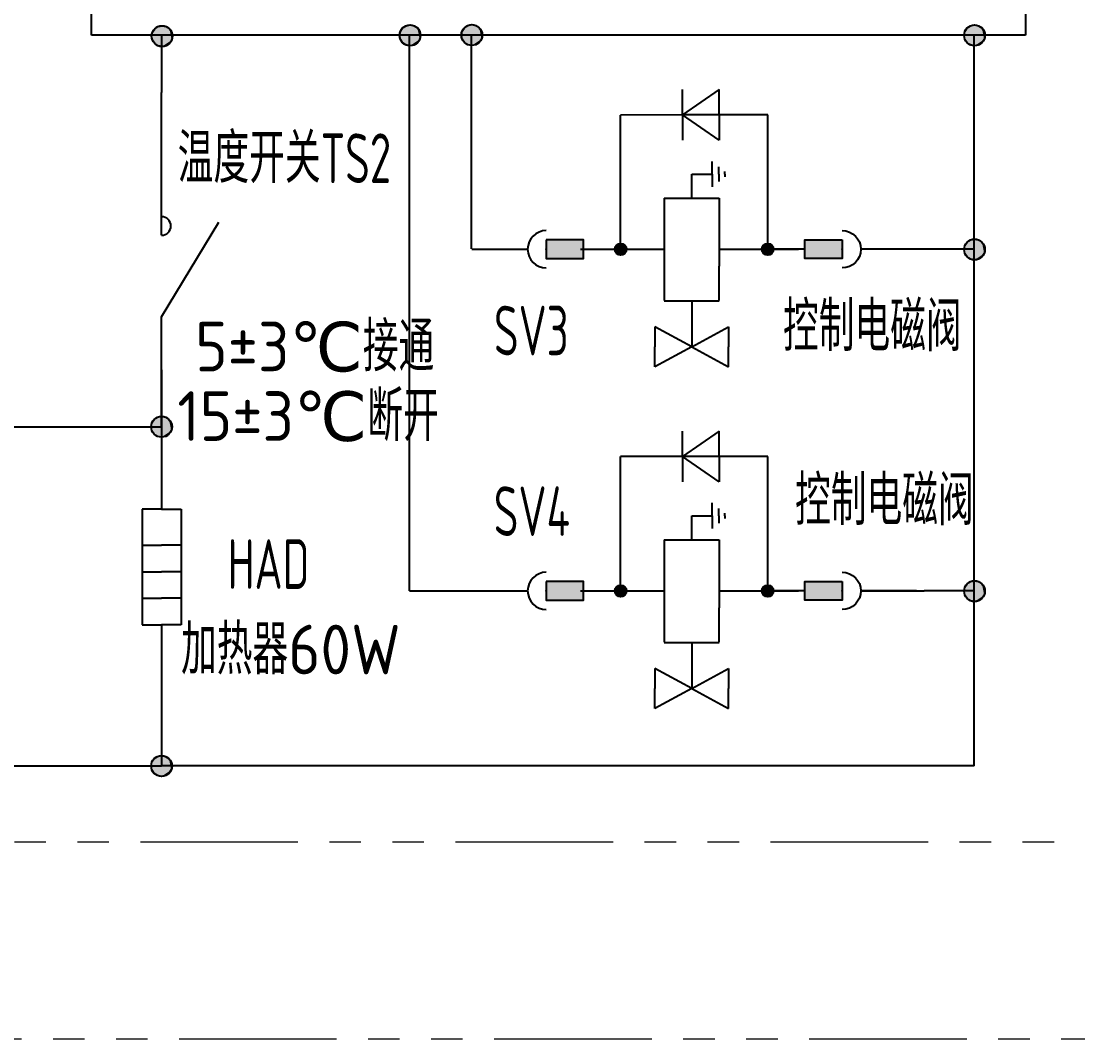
# Model space of a CAD drawing. Header units: millimetres. Extents: x 0 to 841, y 0 to 594.
# Drawn here: x 590.6 to 697.1, y 117.5 to 220 of the extents above; entities that cross this region are included whole.
import ezdxf

# ---------------------------------------------------------------- set-up
doc = ezdxf.new("R2010")
doc.units = ezdxf.units.MM
doc.linetypes.add('CENTER2', pattern=[12, 7, -1, 1, -1, 1, -1])
doc.linetypes.add('PHANTOM2', pattern=[31.75, 15.875, -3.175, 3.175, -3.175, 3.175, -3.175])
for name, color, linetype, lineweight in [('BLK_0.5mm^2', 7, 'Continuous', 18), ('双点划线', 6, 'CENTER2', 18), ('尺寸线层', 3, 'Continuous', 13)]:
    doc.layers.add(name, color=color, linetype=linetype, lineweight=lineweight)
doc.styles.add('工程字', font='gbenor.shx', dxfattribs={"bigfont": 'gbcbig.shx'})
doc.styles.add('标准', font='isoct2.shx')

# ---------------------------------------------------------------- blocks, each defined once
blk = doc.blocks.new('gwae')
blk.add_hatch(color=256).paths.add_polyline_path([(413.18, 275.01), (413.18, 278.76), (411.3, 278.76), (411.3, 275.01)], flags=0)
for p, q in [((412.24, 286.26), (412.24, 280.64)), ((412.24, 275.01), (412.24, 271.26))]:
    blk.add_line(p, q)
blk.add_lwpolyline([(413.18, 278.76), (411.3, 278.76), (411.3, 275.01), (413.18, 275.01)], close=True)
blk.add_arc((412.24, 278.76), 1.88, 0, 180)
blk.add_point((412.24, 278.76))
blk = doc.blocks.new('rq2e')
at = {"color": 7, "ltscale": 0.416487}
blk.add_line((1065.04, 260.3), (1065.04, 251.87), dxfattribs=at)
at = {"color": 7, "ltscale": 0.007597}
for p, q in [((1064.49, 256.48), (1064.62, 256.67)), ((1064.49, 256.48), (1064.62, 256.67)), ((1064.62, 256.67), (1064.81, 256.8)), ((1064.62, 256.67), (1064.81, 256.8)), ((1064.81, 256.8), (1065.04, 256.85)), ((1064.81, 256.8), (1065.04, 256.85)), ((1065.04, 256.85), (1065.27, 256.8)), ((1065.04, 256.85), (1065.27, 256.8)), ((1065.27, 256.8), (1065.46, 256.67)), ((1065.27, 256.8), (1065.46, 256.67)), ((1065.46, 256.67), (1065.59, 256.48)), ((1065.46, 256.67), (1065.59, 256.48)), ((1064.45, 256.26), (1064.49, 256.48)), ((1064.45, 256.26), (1064.49, 256.48)), ((1064.49, 256.03), (1064.45, 256.26)), ((1064.49, 256.03), (1064.45, 256.26)), ((1064.62, 255.84), (1064.49, 256.03)), ((1064.62, 255.84), (1064.49, 256.03)), ((1064.81, 255.71), (1064.62, 255.84)), ((1064.81, 255.71), (1064.62, 255.84)), ((1065.04, 255.66), (1064.81, 255.71)), ((1065.04, 255.66), (1064.81, 255.71)), ((1065.27, 255.71), (1065.04, 255.66)), ((1065.27, 255.71), (1065.04, 255.66)), ((1065.46, 255.84), (1065.27, 255.71)), ((1065.46, 255.84), (1065.27, 255.71)), ((1065.59, 256.03), (1065.46, 255.84)), ((1065.59, 256.03), (1065.46, 255.84)), ((1065.59, 256.48), (1065.63, 256.26)), ((1065.59, 256.48), (1065.63, 256.26)), ((1065.63, 256.26), (1065.59, 256.03)), ((1065.63, 256.26), (1065.59, 256.03)), ((1064.49, 241.66), (1064.62, 241.85)), ((1064.49, 241.66), (1064.62, 241.85)), ((1064.62, 241.85), (1064.81, 241.98)), ((1064.62, 241.85), (1064.81, 241.98)), ((1064.81, 241.98), (1065.04, 242.03)), ((1064.81, 241.98), (1065.04, 242.03)), ((1065.04, 242.03), (1065.27, 241.98)), ((1065.04, 242.03), (1065.27, 241.98)), ((1065.27, 241.98), (1065.46, 241.85)), ((1065.27, 241.98), (1065.46, 241.85)), ((1065.46, 241.85), (1065.59, 241.66)), ((1065.46, 241.85), (1065.59, 241.66)), ((1064.45, 241.44), (1064.49, 241.66)), ((1064.45, 241.44), (1064.49, 241.66)), ((1064.49, 241.21), (1064.45, 241.44)), ((1064.49, 241.21), (1064.45, 241.44)), ((1064.62, 241.02), (1064.49, 241.21)), ((1064.62, 241.02), (1064.49, 241.21)), ((1064.81, 240.89), (1064.62, 241.02)), ((1064.81, 240.89), (1064.62, 241.02)), ((1065.04, 240.85), (1064.81, 240.89)), ((1065.04, 240.85), (1064.81, 240.89)), ((1065.27, 240.89), (1065.04, 240.85)), ((1065.27, 240.89), (1065.04, 240.85)), ((1065.46, 241.02), (1065.27, 240.89)), ((1065.46, 241.02), (1065.27, 240.89)), ((1065.59, 241.21), (1065.46, 241.02)), ((1065.59, 241.21), (1065.46, 241.02)), ((1065.59, 241.66), (1065.63, 241.44)), ((1065.59, 241.66), (1065.63, 241.44)), ((1065.63, 241.44), (1065.59, 241.21)), ((1065.63, 241.44), (1065.59, 241.21))]:
    blk.add_line(p, q, dxfattribs=at)
at = {"color": 7, "ltscale": 0.445714}
for p, q in [((1065.03, 256.26), (1078.57, 256.26)), ((1065.03, 256.26), (1078.57, 256.26)), ((1065.04, 241.44), (1078.58, 241.44)), ((1065.04, 241.44), (1078.58, 241.44))]:
    blk.add_line(p, q, dxfattribs=at)
at = {"color": 7, "ltscale": 0.204694}
blk.add_line((1078.58, 250.04), (1078.57, 256.26), dxfattribs=at)
blk.add_line((1078.58, 250.04), (1078.57, 256.26), dxfattribs=at)
at = {"color": 7, "ltscale": 0.092843}
for q in [(1053.19, 252.81), (1053.19, 252.81), (1057.23, 252.81), (1057.23, 252.81), (1053.19, 245.38), (1053.19, 245.38), (1057.23, 245.38), (1057.23, 245.38)]:
    blk.add_line((1055.21, 249.09), q, dxfattribs=at)
at = {"color": 7, "ltscale": 0.044268}
for p, q in [((1053.19, 252.81), (1055.21, 252.81)), ((1053.19, 252.81), (1055.21, 252.81)), ((1053.19, 245.38), (1055.21, 245.38)), ((1053.19, 245.38), (1055.21, 245.38))]:
    blk.add_line(p, q, dxfattribs=at)
at = {"color": 7, "ltscale": 0.044269}
for p, q in [((1057.23, 252.81), (1055.21, 252.81)), ((1057.23, 252.81), (1055.21, 252.81)), ((1057.23, 245.38), (1055.21, 245.38)), ((1057.23, 245.38), (1055.21, 245.38))]:
    blk.add_line(p, q, dxfattribs=at)
at = {"color": 7, "ltscale": 0.18267}
for p, q in [((1059.83, 251.87), (1059.83, 246.32)), ((1070.2, 251.87), (1070.2, 246.32))]:
    blk.add_line(p, q, dxfattribs=at)
at = {"color": 7, "ltscale": 0.226511}
for p, q in [((1070.2, 251.87), (1059.88, 251.87)), ((1059.88, 246.32), (1063.32, 246.32)), ((1070.2, 246.32), (1063.32, 246.32)), ((1070.2, 246.32), (1063.32, 246.32))]:
    blk.add_line(p, q, dxfattribs=at)
at = {"color": 7, "ltscale": 0.148438}
for p in [(1076.03, 246.32), (1076.03, 246.32), (1081.13, 246.32), (1081.13, 246.32)]:
    blk.add_line(p, (1078.58, 250.04), dxfattribs=at)
at = {"color": 7, "ltscale": 0.083936}
for p, q in [((1078.58, 250.04), (1076.03, 250.04)), ((1078.58, 250.04), (1076.03, 250.04)), ((1078.58, 250.04), (1081.13, 250.04)), ((1078.58, 250.04), (1081.13, 250.04)), ((1078.58, 246.32), (1076.03, 246.32)), ((1078.58, 246.32), (1076.03, 246.32)), ((1078.58, 246.32), (1081.13, 246.32)), ((1078.58, 246.32), (1081.13, 246.32))]:
    blk.add_line(p, q, dxfattribs=at)
at = {"color": 7, "ltscale": 0.16075}
for q in [(1078.58, 250.04), (1078.58, 246.32)]:
    blk.add_line((1078.58, 241.44), q, dxfattribs=at)
at = {"color": 7, "ltscale": 0.121009}
blk.add_line((1059.83, 249.09), (1055.21, 249.09), dxfattribs=at)
at = {"color": 7, "ltscale": 0.067085}
blk.add_line((1070.2, 249.09), (1072.61, 249.09), dxfattribs=at)
at = {"color": 7, "ltscale": 0.04459}
blk.add_line((1072.61, 249.09), (1072.61, 247.05), dxfattribs=at)
at = {"color": 7, "ltscale": 0.321499}
blk.add_line((1065.04, 246.32), (1065.04, 238.35), dxfattribs=at)
at = {"color": 7, "ltscale": 0.028234}
blk.add_line((1072.61, 247.05), (1071.32, 247.05), dxfattribs=at)
at = {"color": 7, "ltscale": 0.016336}
for q in [(1071.86, 246.37), (1073.35, 246.37)]:
    blk.add_line((1072.61, 246.37), q, dxfattribs=at)
at = {"color": 7, "ltscale": 0.028235}
blk.add_line((1072.61, 247.05), (1073.9, 247.05), dxfattribs=at)
at = {"color": 7, "ltscale": 0.005879}
for q in [(1072.34, 245.77), (1072.88, 245.77)]:
    blk.add_line((1072.61, 245.77), q, dxfattribs=at)
at = {"color": 7}
for centre in [(1065.04, 256.26), (1065.04, 241.44)]:
    blk.add_circle(centre, 0.591, dxfattribs=at)
for points in [[(1065.59, 256.03), (1064.45, 256.26), (1064.62, 256.67), (1064.49, 256.48)], [(1065.59, 256.03), (1064.45, 256.26), (1064.62, 256.67), (1064.49, 256.48)], [(1065.59, 256.03), (1064.62, 256.67), (1065.04, 256.85), (1064.81, 256.8)], [(1065.59, 256.03), (1064.62, 256.67), (1065.04, 256.85), (1064.81, 256.8)], [(1065.59, 256.03), (1065.04, 256.85), (1065.46, 256.67), (1065.27, 256.8)], [(1065.59, 256.03), (1065.04, 256.85), (1065.46, 256.67), (1065.27, 256.8)], [(1065.59, 256.03), (1065.46, 256.67), (1065.63, 256.26), (1065.59, 256.48)], [(1065.59, 256.03), (1065.46, 256.67), (1065.63, 256.26), (1065.59, 256.48)], [(1065.59, 256.03), (1064.62, 255.84), (1064.45, 256.26), (1064.49, 256.03)], [(1065.59, 256.03), (1064.62, 255.84), (1064.45, 256.26), (1064.49, 256.03)], [(1065.59, 256.03), (1065.04, 255.66), (1064.62, 255.84), (1064.81, 255.71)], [(1065.59, 256.03), (1065.04, 255.66), (1064.62, 255.84), (1064.81, 255.71)], [(1065.59, 256.03), (1065.46, 255.84), (1065.04, 255.66), (1065.27, 255.71)], [(1065.59, 256.03), (1065.46, 255.84), (1065.04, 255.66), (1065.27, 255.71)], [(1065.59, 241.21), (1064.45, 241.44), (1064.62, 241.85), (1064.49, 241.66)], [(1065.59, 241.21), (1064.45, 241.44), (1064.62, 241.85), (1064.49, 241.66)], [(1065.59, 241.21), (1064.62, 241.85), (1065.04, 242.03), (1064.81, 241.98)], [(1065.59, 241.21), (1064.62, 241.85), (1065.04, 242.03), (1064.81, 241.98)], [(1065.59, 241.21), (1065.04, 242.03), (1065.46, 241.85), (1065.27, 241.98)], [(1065.59, 241.21), (1065.04, 242.03), (1065.46, 241.85), (1065.27, 241.98)], [(1065.59, 241.21), (1065.46, 241.85), (1065.63, 241.44), (1065.59, 241.66)], [(1065.59, 241.21), (1065.46, 241.85), (1065.63, 241.44), (1065.59, 241.66)], [(1065.59, 241.21), (1064.62, 241.02), (1064.45, 241.44), (1064.49, 241.21)], [(1065.59, 241.21), (1064.62, 241.02), (1064.45, 241.44), (1064.49, 241.21)], [(1065.59, 241.21), (1065.04, 240.85), (1064.62, 241.02), (1064.81, 240.89)], [(1065.59, 241.21), (1065.04, 240.85), (1064.62, 241.02), (1064.81, 240.89)], [(1065.59, 241.21), (1065.46, 241.02), (1065.04, 240.85), (1065.27, 240.89)], [(1065.59, 241.21), (1065.46, 241.02), (1065.04, 240.85), (1065.27, 240.89)]]:
    blk.add_solid(points, dxfattribs=at)
blk = doc.blocks.new('tgsef')
blk.add_line((948.94, -409.05), (948.94, -394.67))
at = {"color": 7, "ltscale": 0.287133}
blk.add_line((948.94, -417.26), (954.7, -407.73), dxfattribs=at)
at = {"color": 7}
blk.add_line((948.94, -428.35), (948.94, -417.26), dxfattribs=at)
blk.add_arc((948.94, -408.11), 0.938, 270, 90)

msp = doc.modelspace()

# ---------------------------------------------------------------- linework, layer by layer
for p, q in [((597.66934, 218.63395), (597.66934, 234.93378)), ((691.78355, 234.93378), (691.78355, 218.63395)), ((691.78355, 218.63395), (597.66934, 218.63395)), ((604.73943, 218.63395), (604.73943, 212.83512)), ((629.73024, 197.05035), (629.73024, 218.55701)), ((635.96067, 197.07846), (635.96067, 218.58512)), ((686.62013, 144.96361), (686.62013, 218.63395)), ((686.62013, 197.05035), (680.82408, 197.05035)), ((604.73943, 184.87688), (604.73943, 170.84674)), ((563.31251, 179.155), (604.73943, 179.155)), ((629.73024, 162.61319), (636.00498, 162.61319)), ((675.19908, 162.61319), (681.5955, 162.61319)), ((686.62013, 162.61319), (681.5955, 162.61319)), ((604.73943, 159.20231), (604.73943, 144.96361)), ((550.10525, 144.96361), (604.73943, 144.96361)), ((686.62013, 144.96361), (604.73943, 144.96361))]:
    msp.add_line(p, q)
at = {"color": 7, "ltscale": 0.007597}
for p, q in [((604.0403, 219.27233), (604.38138, 219.50024)), ((604.0403, 219.27233), (604.38138, 219.50024)), ((604.38138, 219.50024), (604.78373, 219.58027)), ((604.38138, 219.50024), (604.78373, 219.58027)), ((604.78373, 219.58027), (605.18608, 219.50024)), ((604.78373, 219.58027), (605.18608, 219.50024)), ((605.18608, 219.50024), (605.52716, 219.27233)), ((605.18608, 219.50024), (605.52716, 219.27233)), ((629.03112, 219.34927), (629.3722, 219.57718)), ((629.03112, 219.34927), (629.3722, 219.57718)), ((629.3722, 219.57718), (629.77455, 219.65721)), ((629.3722, 219.57718), (629.77455, 219.65721)), ((629.77455, 219.65721), (630.17689, 219.57718)), ((629.77455, 219.65721), (630.17689, 219.57718)), ((630.17689, 219.57718), (630.51798, 219.34927)), ((630.17689, 219.57718), (630.51798, 219.34927)), ((635.03364, 219.0363), (635.26155, 219.37738)), ((635.03364, 219.0363), (635.26155, 219.37738)), ((635.26155, 219.37738), (635.60263, 219.60529)), ((635.26155, 219.37738), (635.60263, 219.60529)), ((635.60263, 219.60529), (636.00498, 219.68532)), ((635.60263, 219.60529), (636.00498, 219.68532)), ((636.00498, 219.68532), (636.40732, 219.60529)), ((636.00498, 219.68532), (636.40732, 219.60529)), ((636.40732, 219.60529), (636.74841, 219.37738)), ((636.40732, 219.60529), (636.74841, 219.37738)), ((636.74841, 219.37738), (636.97632, 219.0363)), ((636.74841, 219.37738), (636.97632, 219.0363)), ((685.921, 219.34927), (686.26208, 219.57718)), ((685.921, 219.34927), (686.26208, 219.57718)), ((686.26208, 219.57718), (686.66443, 219.65721)), ((686.26208, 219.57718), (686.66443, 219.65721)), ((686.66443, 219.65721), (687.06678, 219.57718)), ((686.66443, 219.65721), (687.06678, 219.57718)), ((687.06678, 219.57718), (687.40786, 219.34927)), ((687.06678, 219.57718), (687.40786, 219.34927)), ((603.73234, 218.5289), (603.81239, 218.93124)), ((603.73234, 218.5289), (603.81239, 218.93124)), ((603.81239, 218.12655), (603.73234, 218.5289)), ((603.81239, 218.12655), (603.73234, 218.5289)), ((603.81239, 218.93124), (604.0403, 219.27233)), ((603.81239, 218.93124), (604.0403, 219.27233)), ((605.52716, 219.27233), (605.75507, 218.93124)), ((605.52716, 219.27233), (605.75507, 218.93124)), ((605.75507, 218.93124), (605.83512, 218.5289)), ((605.75507, 218.93124), (605.83512, 218.5289)), ((605.83512, 218.5289), (605.75507, 218.12655)), ((605.83512, 218.5289), (605.75507, 218.12655)), ((628.72315, 218.60584), (628.8032, 219.00818)), ((628.72315, 218.60584), (628.8032, 219.00818)), ((628.8032, 218.20349), (628.72315, 218.60584)), ((628.8032, 218.20349), (628.72315, 218.60584)), ((628.8032, 219.00818), (629.03112, 219.34927)), ((628.8032, 219.00818), (629.03112, 219.34927)), ((630.51798, 219.34927), (630.74589, 219.00818)), ((630.51798, 219.34927), (630.74589, 219.00818)), ((630.74589, 219.00818), (630.82594, 218.60584)), ((630.74589, 219.00818), (630.82594, 218.60584)), ((630.82594, 218.60584), (630.74589, 218.20349)), ((630.82594, 218.60584), (630.74589, 218.20349)), ((634.95359, 218.63395), (635.03364, 219.0363)), ((634.95359, 218.63395), (635.03364, 219.0363)), ((635.03364, 218.2316), (634.95359, 218.63395)), ((635.03364, 218.2316), (634.95359, 218.63395)), ((636.97632, 219.0363), (637.05637, 218.63395)), ((636.97632, 219.0363), (637.05637, 218.63395)), ((637.05637, 218.63395), (636.97632, 218.2316)), ((637.05637, 218.63395), (636.97632, 218.2316)), ((685.61304, 218.60584), (685.69309, 219.00818)), ((685.61304, 218.60584), (685.69309, 219.00818)), ((685.69309, 218.20349), (685.61304, 218.60584)), ((685.69309, 218.20349), (685.61304, 218.60584)), ((685.69309, 219.00818), (685.921, 219.34927)), ((685.69309, 219.00818), (685.921, 219.34927)), ((687.40786, 219.34927), (687.63577, 219.00818)), ((687.40786, 219.34927), (687.63577, 219.00818)), ((687.63577, 219.00818), (687.71582, 218.60584)), ((687.63577, 219.00818), (687.71582, 218.60584)), ((687.71582, 218.60584), (687.63577, 218.20349)), ((687.71582, 218.60584), (687.63577, 218.20349)), ((604.0403, 217.78546), (603.81239, 218.12655)), ((604.0403, 217.78546), (603.81239, 218.12655)), ((604.38138, 217.55755), (604.0403, 217.78546)), ((604.38138, 217.55755), (604.0403, 217.78546)), ((604.78373, 217.47752), (604.38138, 217.55755)), ((604.78373, 217.47752), (604.38138, 217.55755)), ((605.18608, 217.55755), (604.78373, 217.47752)), ((605.18608, 217.55755), (604.78373, 217.47752)), ((605.52716, 217.78546), (605.18608, 217.55755)), ((605.52716, 217.78546), (605.18608, 217.55755)), ((605.75507, 218.12655), (605.52716, 217.78546)), ((605.75507, 218.12655), (605.52716, 217.78546)), ((629.03112, 217.8624), (628.8032, 218.20349)), ((629.03112, 217.8624), (628.8032, 218.20349)), ((629.3722, 217.6345), (629.03112, 217.8624)), ((629.3722, 217.6345), (629.03112, 217.8624)), ((629.77455, 217.55446), (629.3722, 217.6345)), ((629.77455, 217.55446), (629.3722, 217.6345)), ((630.17689, 217.6345), (629.77455, 217.55446)), ((630.17689, 217.6345), (629.77455, 217.55446)), ((630.51798, 217.8624), (630.17689, 217.6345)), ((630.51798, 217.8624), (630.17689, 217.6345)), ((630.74589, 218.20349), (630.51798, 217.8624)), ((630.74589, 218.20349), (630.51798, 217.8624)), ((635.26155, 217.89051), (635.03364, 218.2316)), ((635.26155, 217.89051), (635.03364, 218.2316)), ((635.60263, 217.66261), (635.26155, 217.89051)), ((635.60263, 217.66261), (635.26155, 217.89051)), ((636.00498, 217.58257), (635.60263, 217.66261)), ((636.00498, 217.58257), (635.60263, 217.66261)), ((636.40732, 217.66261), (636.00498, 217.58257)), ((636.40732, 217.66261), (636.00498, 217.58257)), ((636.74841, 217.89051), (636.40732, 217.66261)), ((636.74841, 217.89051), (636.40732, 217.66261)), ((636.97632, 218.2316), (636.74841, 217.89051)), ((636.97632, 218.2316), (636.74841, 217.89051)), ((685.921, 217.8624), (685.69309, 218.20349)), ((685.921, 217.8624), (685.69309, 218.20349)), ((686.26208, 217.6345), (685.921, 217.8624)), ((686.26208, 217.6345), (685.921, 217.8624)), ((686.66443, 217.55446), (686.26208, 217.6345)), ((686.66443, 217.55446), (686.26208, 217.6345)), ((687.06678, 217.6345), (686.66443, 217.55446)), ((687.06678, 217.6345), (686.66443, 217.55446)), ((687.40786, 217.8624), (687.06678, 217.6345)), ((687.40786, 217.8624), (687.06678, 217.6345)), ((687.63577, 218.20349), (687.40786, 217.8624)), ((687.63577, 218.20349), (687.40786, 217.8624)), ((685.61304, 197.02224), (685.69309, 197.42458)), ((685.61304, 197.02224), (685.69309, 197.42458)), ((685.69309, 196.61989), (685.61304, 197.02224)), ((685.69309, 196.61989), (685.61304, 197.02224)), ((685.69309, 197.42458), (685.921, 197.76567)), ((685.69309, 197.42458), (685.921, 197.76567)), ((685.921, 197.76567), (686.26208, 197.99358)), ((685.921, 197.76567), (686.26208, 197.99358)), ((686.26208, 197.99358), (686.66443, 198.07361)), ((686.26208, 197.99358), (686.66443, 198.07361)), ((686.66443, 198.07361), (687.06678, 197.99358)), ((686.66443, 198.07361), (687.06678, 197.99358)), ((687.06678, 197.99358), (687.40786, 197.76567)), ((687.06678, 197.99358), (687.40786, 197.76567)), ((687.40786, 197.76567), (687.63577, 197.42458)), ((687.40786, 197.76567), (687.63577, 197.42458)), ((687.63577, 197.42458), (687.71582, 197.02224)), ((687.63577, 197.42458), (687.71582, 197.02224)), ((687.71582, 197.02224), (687.63577, 196.61989)), ((687.71582, 197.02224), (687.63577, 196.61989)), ((685.921, 196.2788), (685.69309, 196.61989)), ((685.921, 196.2788), (685.69309, 196.61989)), ((686.26208, 196.0509), (685.921, 196.2788)), ((686.26208, 196.0509), (685.921, 196.2788)), ((686.66443, 195.97086), (686.26208, 196.0509)), ((686.66443, 195.97086), (686.26208, 196.0509)), ((687.06678, 196.0509), (686.66443, 195.97086)), ((687.06678, 196.0509), (686.66443, 195.97086)), ((687.40786, 196.2788), (687.06678, 196.0509)), ((687.40786, 196.2788), (687.06678, 196.0509)), ((687.63577, 196.61989), (687.40786, 196.2788)), ((687.63577, 196.61989), (687.40786, 196.2788)), ((603.99599, 179.89843), (604.33708, 180.12634)), ((603.99599, 179.89843), (604.33708, 180.12634)), ((604.33708, 180.12634), (604.73943, 180.20637)), ((604.33708, 180.12634), (604.73943, 180.20637)), ((604.73943, 180.20637), (605.14177, 180.12634)), ((604.73943, 180.20637), (605.14177, 180.12634)), ((605.14177, 180.12634), (605.48286, 179.89843)), ((605.14177, 180.12634), (605.48286, 179.89843)), ((603.68803, 179.155), (603.76808, 179.55734)), ((603.68803, 179.155), (603.76808, 179.55734)), ((603.76808, 178.75265), (603.68803, 179.155)), ((603.76808, 178.75265), (603.68803, 179.155)), ((603.76808, 179.55734), (603.99599, 179.89843)), ((603.76808, 179.55734), (603.99599, 179.89843)), ((605.48286, 179.89843), (605.71077, 179.55734)), ((605.48286, 179.89843), (605.71077, 179.55734)), ((605.71077, 179.55734), (605.79082, 179.155)), ((605.71077, 179.55734), (605.79082, 179.155)), ((605.79082, 179.155), (605.71077, 178.75265)), ((605.79082, 179.155), (605.71077, 178.75265)), ((603.99599, 178.41155), (603.76808, 178.75265)), ((603.99599, 178.41155), (603.76808, 178.75265)), ((604.33708, 178.18365), (603.99599, 178.41155)), ((604.33708, 178.18365), (603.99599, 178.41155)), ((604.73943, 178.10361), (604.33708, 178.18365)), ((604.73943, 178.10361), (604.33708, 178.18365)), ((605.14177, 178.18365), (604.73943, 178.10361)), ((605.14177, 178.18365), (604.73943, 178.10361)), ((605.48286, 178.41155), (605.14177, 178.18365)), ((605.48286, 178.41155), (605.14177, 178.18365)), ((605.71077, 178.75265), (605.48286, 178.41155)), ((605.71077, 178.75265), (605.48286, 178.41155)), ((685.61304, 162.58508), (685.69309, 162.98742)), ((685.61304, 162.58508), (685.69309, 162.98742)), ((685.69309, 162.98742), (685.921, 163.32851)), ((685.69309, 162.98742), (685.921, 163.32851)), ((685.921, 163.32851), (686.26208, 163.55642)), ((685.921, 163.32851), (686.26208, 163.55642)), ((686.26208, 163.55642), (686.66443, 163.63645)), ((686.26208, 163.55642), (686.66443, 163.63645)), ((686.66443, 163.63645), (687.06678, 163.55642)), ((686.66443, 163.63645), (687.06678, 163.55642)), ((687.06678, 163.55642), (687.40786, 163.32851)), ((687.06678, 163.55642), (687.40786, 163.32851)), ((687.40786, 163.32851), (687.63577, 162.98742)), ((687.40786, 163.32851), (687.63577, 162.98742)), ((687.63577, 162.98742), (687.71582, 162.58508)), ((687.63577, 162.98742), (687.71582, 162.58508)), ((685.69309, 162.18273), (685.61304, 162.58508)), ((685.69309, 162.18273), (685.61304, 162.58508)), ((685.921, 161.84164), (685.69309, 162.18273)), ((685.921, 161.84164), (685.69309, 162.18273)), ((687.63577, 162.18273), (687.40786, 161.84164)), ((687.63577, 162.18273), (687.40786, 161.84164)), ((687.71582, 162.58508), (687.63577, 162.18273)), ((687.71582, 162.58508), (687.63577, 162.18273)), ((686.26208, 161.61374), (685.921, 161.84164)), ((686.26208, 161.61374), (685.921, 161.84164)), ((686.66443, 161.5337), (686.26208, 161.61374)), ((686.66443, 161.5337), (686.26208, 161.61374)), ((687.06678, 161.61374), (686.66443, 161.5337)), ((687.06678, 161.61374), (686.66443, 161.5337)), ((687.40786, 161.84164), (687.06678, 161.61374)), ((687.40786, 161.84164), (687.06678, 161.61374)), ((603.99599, 145.70704), (604.33708, 145.93495)), ((603.99599, 145.70704), (604.33708, 145.93495)), ((604.33708, 145.93495), (604.73943, 146.01498)), ((604.33708, 145.93495), (604.73943, 146.01498)), ((604.73943, 146.01498), (605.14177, 145.93495)), ((604.73943, 146.01498), (605.14177, 145.93495)), ((605.14177, 145.93495), (605.48286, 145.70704)), ((605.14177, 145.93495), (605.48286, 145.70704)), ((603.68803, 144.96361), (603.76808, 145.36595)), ((603.68803, 144.96361), (603.76808, 145.36595)), ((603.76808, 144.56126), (603.68803, 144.96361)), ((603.76808, 144.56126), (603.68803, 144.96361)), ((603.76808, 145.36595), (603.99599, 145.70704)), ((603.76808, 145.36595), (603.99599, 145.70704)), ((605.48286, 145.70704), (605.71077, 145.36595)), ((605.48286, 145.70704), (605.71077, 145.36595)), ((605.71077, 145.36595), (605.79082, 144.96361)), ((605.71077, 145.36595), (605.79082, 144.96361)), ((605.79082, 144.96361), (605.71077, 144.56126)), ((605.79082, 144.96361), (605.71077, 144.56126)), ((603.99599, 144.22016), (603.76808, 144.56126)), ((603.99599, 144.22016), (603.76808, 144.56126)), ((604.33708, 143.99226), (603.99599, 144.22016)), ((604.33708, 143.99226), (603.99599, 144.22016)), ((604.73943, 143.91222), (604.33708, 143.99226)), ((604.73943, 143.91222), (604.33708, 143.99226)), ((605.14177, 143.99226), (604.73943, 143.91222)), ((605.14177, 143.99226), (604.73943, 143.91222)), ((605.48286, 144.22016), (605.14177, 143.99226)), ((605.48286, 144.22016), (605.14177, 143.99226)), ((605.71077, 144.56126), (605.48286, 144.22016)), ((605.71077, 144.56126), (605.48286, 144.22016))]:
    msp.add_line(p, q, dxfattribs=at)
at = {"color": 7}
msp.add_line((629.73024, 162.61319), (629.73024, 197.05035), dxfattribs=at)
at = {"color": 7, "ltscale": 0.036266}
for p, q in [((604.73943, 170.84674), (602.78108, 170.84674)), ((604.73943, 170.84674), (606.69777, 170.84674)), ((602.78108, 167.21454), (604.73943, 167.21454)), ((606.69777, 167.21454), (604.73943, 167.21454)), ((602.78108, 164.54379), (604.73943, 164.54379)), ((606.69777, 164.54379), (604.73943, 164.54379)), ((602.78108, 161.87305), (604.73943, 161.87305)), ((606.69777, 161.87305), (604.73943, 161.87305)), ((602.78108, 159.20231), (604.73943, 159.20231)), ((606.69777, 159.20231), (604.73943, 159.20231))]:
    msp.add_line(p, q, dxfattribs=at)
at = {"color": 7, "ltscale": 0.215638}
for p, q in [((602.78108, 170.84674), (602.78108, 159.20231)), ((606.69777, 170.84674), (606.69777, 159.20231))]:
    msp.add_line(p, q, dxfattribs=at)
at = {"color": 7}
for centre in [(604.78373, 218.5289), (629.77455, 218.60584), (636.00498, 218.63395), (686.66443, 218.60584), (686.66443, 197.02224), (604.73943, 179.155), (686.66443, 162.58508), (604.73943, 144.96361)]:
    msp.add_circle(centre, 1.05137, dxfattribs=at)
for points in [[(605.75507, 218.12655), (604.0403, 219.27233), (604.78373, 219.58027), (604.38138, 219.50024)], [(605.75507, 218.12655), (604.0403, 219.27233), (604.78373, 219.58027), (604.38138, 219.50024)], [(605.75507, 218.12655), (604.78373, 219.58027), (605.52716, 219.27233), (605.18608, 219.50024)], [(605.75507, 218.12655), (604.78373, 219.58027), (605.52716, 219.27233), (605.18608, 219.50024)], [(630.74589, 218.20349), (629.03112, 219.34927), (629.77455, 219.65721), (629.3722, 219.57718)], [(630.74589, 218.20349), (629.03112, 219.34927), (629.77455, 219.65721), (629.3722, 219.57718)], [(630.74589, 218.20349), (629.77455, 219.65721), (630.51798, 219.34927), (630.17689, 219.57718)], [(630.74589, 218.20349), (629.77455, 219.65721), (630.51798, 219.34927), (630.17689, 219.57718)], [(636.97632, 218.2316), (634.95359, 218.63395), (635.26155, 219.37738), (635.03364, 219.0363)], [(636.97632, 218.2316), (634.95359, 218.63395), (635.26155, 219.37738), (635.03364, 219.0363)], [(636.97632, 218.2316), (635.26155, 219.37738), (636.00498, 219.68532), (635.60263, 219.60529)], [(636.97632, 218.2316), (635.26155, 219.37738), (636.00498, 219.68532), (635.60263, 219.60529)], [(636.97632, 218.2316), (636.00498, 219.68532), (636.74841, 219.37738), (636.40732, 219.60529)], [(636.97632, 218.2316), (636.00498, 219.68532), (636.74841, 219.37738), (636.40732, 219.60529)], [(636.97632, 218.2316), (636.74841, 219.37738), (637.05637, 218.63395), (636.97632, 219.0363)], [(636.97632, 218.2316), (636.74841, 219.37738), (637.05637, 218.63395), (636.97632, 219.0363)], [(687.63577, 218.20349), (685.921, 219.34927), (686.66443, 219.65721), (686.26208, 219.57718)], [(687.63577, 218.20349), (685.921, 219.34927), (686.66443, 219.65721), (686.26208, 219.57718)], [(687.63577, 218.20349), (686.66443, 219.65721), (687.40786, 219.34927), (687.06678, 219.57718)], [(687.63577, 218.20349), (686.66443, 219.65721), (687.40786, 219.34927), (687.06678, 219.57718)], [(605.75507, 218.12655), (603.73234, 218.5289), (604.0403, 219.27233), (603.81239, 218.93124)], [(605.75507, 218.12655), (603.73234, 218.5289), (604.0403, 219.27233), (603.81239, 218.93124)], [(605.75507, 218.12655), (604.0403, 217.78546), (603.73234, 218.5289), (603.81239, 218.12655)], [(605.75507, 218.12655), (604.0403, 217.78546), (603.73234, 218.5289), (603.81239, 218.12655)], [(605.75507, 218.12655), (605.52716, 219.27233), (605.83512, 218.5289), (605.75507, 218.93124)], [(605.75507, 218.12655), (605.52716, 219.27233), (605.83512, 218.5289), (605.75507, 218.93124)], [(630.74589, 218.20349), (628.72315, 218.60584), (629.03112, 219.34927), (628.8032, 219.00818)], [(630.74589, 218.20349), (628.72315, 218.60584), (629.03112, 219.34927), (628.8032, 219.00818)], [(630.74589, 218.20349), (629.03112, 217.8624), (628.72315, 218.60584), (628.8032, 218.20349)], [(630.74589, 218.20349), (629.03112, 217.8624), (628.72315, 218.60584), (628.8032, 218.20349)], [(630.74589, 218.20349), (630.51798, 219.34927), (630.82594, 218.60584), (630.74589, 219.00818)], [(630.74589, 218.20349), (630.51798, 219.34927), (630.82594, 218.60584), (630.74589, 219.00818)], [(636.97632, 218.2316), (635.26155, 217.89051), (634.95359, 218.63395), (635.03364, 218.2316)], [(636.97632, 218.2316), (635.26155, 217.89051), (634.95359, 218.63395), (635.03364, 218.2316)], [(687.63577, 218.20349), (685.61304, 218.60584), (685.921, 219.34927), (685.69309, 219.00818)], [(687.63577, 218.20349), (685.61304, 218.60584), (685.921, 219.34927), (685.69309, 219.00818)], [(687.63577, 218.20349), (685.921, 217.8624), (685.61304, 218.60584), (685.69309, 218.20349)], [(687.63577, 218.20349), (685.921, 217.8624), (685.61304, 218.60584), (685.69309, 218.20349)], [(687.63577, 218.20349), (687.40786, 219.34927), (687.71582, 218.60584), (687.63577, 219.00818)], [(687.63577, 218.20349), (687.40786, 219.34927), (687.71582, 218.60584), (687.63577, 219.00818)], [(605.75507, 218.12655), (604.78373, 217.47752), (604.0403, 217.78546), (604.38138, 217.55755)], [(605.75507, 218.12655), (604.78373, 217.47752), (604.0403, 217.78546), (604.38138, 217.55755)], [(605.75507, 218.12655), (605.52716, 217.78546), (604.78373, 217.47752), (605.18608, 217.55755)], [(605.75507, 218.12655), (605.52716, 217.78546), (604.78373, 217.47752), (605.18608, 217.55755)], [(630.74589, 218.20349), (629.77455, 217.55446), (629.03112, 217.8624), (629.3722, 217.6345)], [(630.74589, 218.20349), (629.77455, 217.55446), (629.03112, 217.8624), (629.3722, 217.6345)], [(630.74589, 218.20349), (630.51798, 217.8624), (629.77455, 217.55446), (630.17689, 217.6345)], [(630.74589, 218.20349), (630.51798, 217.8624), (629.77455, 217.55446), (630.17689, 217.6345)], [(636.97632, 218.2316), (636.00498, 217.58257), (635.26155, 217.89051), (635.60263, 217.66261)], [(636.97632, 218.2316), (636.00498, 217.58257), (635.26155, 217.89051), (635.60263, 217.66261)], [(636.97632, 218.2316), (636.74841, 217.89051), (636.00498, 217.58257), (636.40732, 217.66261)], [(636.97632, 218.2316), (636.74841, 217.89051), (636.00498, 217.58257), (636.40732, 217.66261)], [(687.63577, 218.20349), (686.66443, 217.55446), (685.921, 217.8624), (686.26208, 217.6345)], [(687.63577, 218.20349), (686.66443, 217.55446), (685.921, 217.8624), (686.26208, 217.6345)], [(687.63577, 218.20349), (687.40786, 217.8624), (686.66443, 217.55446), (687.06678, 217.6345)], [(687.63577, 218.20349), (687.40786, 217.8624), (686.66443, 217.55446), (687.06678, 217.6345)], [(687.63577, 196.61989), (685.61304, 197.02224), (685.921, 197.76567), (685.69309, 197.42458)], [(687.63577, 196.61989), (685.61304, 197.02224), (685.921, 197.76567), (685.69309, 197.42458)], [(687.63577, 196.61989), (685.921, 196.2788), (685.61304, 197.02224), (685.69309, 196.61989)], [(687.63577, 196.61989), (685.921, 196.2788), (685.61304, 197.02224), (685.69309, 196.61989)], [(687.63577, 196.61989), (685.921, 197.76567), (686.66443, 198.07361), (686.26208, 197.99358)], [(687.63577, 196.61989), (685.921, 197.76567), (686.66443, 198.07361), (686.26208, 197.99358)], [(687.63577, 196.61989), (686.66443, 198.07361), (687.40786, 197.76567), (687.06678, 197.99358)], [(687.63577, 196.61989), (686.66443, 198.07361), (687.40786, 197.76567), (687.06678, 197.99358)], [(687.63577, 196.61989), (687.40786, 197.76567), (687.71582, 197.02224), (687.63577, 197.42458)], [(687.63577, 196.61989), (687.40786, 197.76567), (687.71582, 197.02224), (687.63577, 197.42458)], [(687.63577, 196.61989), (686.66443, 195.97086), (685.921, 196.2788), (686.26208, 196.0509)], [(687.63577, 196.61989), (686.66443, 195.97086), (685.921, 196.2788), (686.26208, 196.0509)], [(687.63577, 196.61989), (687.40786, 196.2788), (686.66443, 195.97086), (687.06678, 196.0509)], [(687.63577, 196.61989), (687.40786, 196.2788), (686.66443, 195.97086), (687.06678, 196.0509)], [(605.71077, 178.75265), (603.99599, 179.89843), (604.73943, 180.20637), (604.33708, 180.12634)], [(605.71077, 178.75265), (603.99599, 179.89843), (604.73943, 180.20637), (604.33708, 180.12634)], [(605.71077, 178.75265), (604.73943, 180.20637), (605.48286, 179.89843), (605.14177, 180.12634)], [(605.71077, 178.75265), (604.73943, 180.20637), (605.48286, 179.89843), (605.14177, 180.12634)], [(605.71077, 178.75265), (603.68803, 179.155), (603.99599, 179.89843), (603.76808, 179.55734)], [(605.71077, 178.75265), (603.68803, 179.155), (603.99599, 179.89843), (603.76808, 179.55734)], [(605.71077, 178.75265), (603.99599, 178.41155), (603.68803, 179.155), (603.76808, 178.75265)], [(605.71077, 178.75265), (603.99599, 178.41155), (603.68803, 179.155), (603.76808, 178.75265)], [(605.71077, 178.75265), (605.48286, 179.89843), (605.79082, 179.155), (605.71077, 179.55734)], [(605.71077, 178.75265), (605.48286, 179.89843), (605.79082, 179.155), (605.71077, 179.55734)], [(605.71077, 178.75265), (604.73943, 178.10361), (603.99599, 178.41155), (604.33708, 178.18365)], [(605.71077, 178.75265), (604.73943, 178.10361), (603.99599, 178.41155), (604.33708, 178.18365)], [(605.71077, 178.75265), (605.48286, 178.41155), (604.73943, 178.10361), (605.14177, 178.18365)], [(605.71077, 178.75265), (605.48286, 178.41155), (604.73943, 178.10361), (605.14177, 178.18365)], [(687.63577, 162.18273), (685.61304, 162.58508), (685.921, 163.32851), (685.69309, 162.98742)], [(687.63577, 162.18273), (685.61304, 162.58508), (685.921, 163.32851), (685.69309, 162.98742)], [(687.63577, 162.18273), (685.921, 163.32851), (686.66443, 163.63645), (686.26208, 163.55642)], [(687.63577, 162.18273), (685.921, 163.32851), (686.66443, 163.63645), (686.26208, 163.55642)], [(687.63577, 162.18273), (686.66443, 163.63645), (687.40786, 163.32851), (687.06678, 163.55642)], [(687.63577, 162.18273), (686.66443, 163.63645), (687.40786, 163.32851), (687.06678, 163.55642)], [(687.63577, 162.18273), (687.40786, 163.32851), (687.71582, 162.58508), (687.63577, 162.98742)], [(687.63577, 162.18273), (687.40786, 163.32851), (687.71582, 162.58508), (687.63577, 162.98742)], [(687.63577, 162.18273), (685.921, 161.84164), (685.61304, 162.58508), (685.69309, 162.18273)], [(687.63577, 162.18273), (685.921, 161.84164), (685.61304, 162.58508), (685.69309, 162.18273)], [(687.63577, 162.18273), (686.66443, 161.5337), (685.921, 161.84164), (686.26208, 161.61374)], [(687.63577, 162.18273), (686.66443, 161.5337), (685.921, 161.84164), (686.26208, 161.61374)], [(687.63577, 162.18273), (687.40786, 161.84164), (686.66443, 161.5337), (687.06678, 161.61374)], [(687.63577, 162.18273), (687.40786, 161.84164), (686.66443, 161.5337), (687.06678, 161.61374)], [(605.71077, 144.56126), (603.99599, 145.70704), (604.73943, 146.01498), (604.33708, 145.93495)], [(605.71077, 144.56126), (603.99599, 145.70704), (604.73943, 146.01498), (604.33708, 145.93495)], [(605.71077, 144.56126), (604.73943, 146.01498), (605.48286, 145.70704), (605.14177, 145.93495)], [(605.71077, 144.56126), (604.73943, 146.01498), (605.48286, 145.70704), (605.14177, 145.93495)], [(605.71077, 144.56126), (603.68803, 144.96361), (603.99599, 145.70704), (603.76808, 145.36595)], [(605.71077, 144.56126), (603.68803, 144.96361), (603.99599, 145.70704), (603.76808, 145.36595)], [(605.71077, 144.56126), (603.99599, 144.22016), (603.68803, 144.96361), (603.76808, 144.56126)], [(605.71077, 144.56126), (603.99599, 144.22016), (603.68803, 144.96361), (603.76808, 144.56126)], [(605.71077, 144.56126), (605.48286, 145.70704), (605.79082, 144.96361), (605.71077, 145.36595)], [(605.71077, 144.56126), (605.48286, 145.70704), (605.79082, 144.96361), (605.71077, 145.36595)], [(605.71077, 144.56126), (604.73943, 143.91222), (603.99599, 144.22016), (604.33708, 143.99226)], [(605.71077, 144.56126), (604.73943, 143.91222), (603.99599, 144.22016), (604.33708, 143.99226)], [(605.71077, 144.56126), (605.48286, 144.22016), (604.73943, 143.91222), (605.14177, 143.99226)], [(605.71077, 144.56126), (605.48286, 144.22016), (604.73943, 143.91222), (605.14177, 143.99226)]]:
    msp.add_solid(points, dxfattribs=at)
at = {"layer": '双点划线', "linetype": 'PHANTOM2'}
for p, q in [((808.98008, 137.27649), (532.09131, 137.27649)), ((35.00004, 117.45651), (815.6868, 117.45651))]:
    msp.add_line(p, q, dxfattribs=at)

# ---------------------------------------------------------------- block references
at = {"rotation": 90}
for name, p in [('rq2e', (907.26064, -867.99066)), ('gwae', (922.26759, -215.19213)), ('rq2e', (907.26064, -902.42782)), ('gwae', (922.26759, -249.62929))]:
    msp.add_blockref(name, p, dxfattribs=at)
msp.add_blockref('tgsef', (-344.20176, 607.50127))
at = {"xscale": -1, "rotation": 270}
for p in [(394.56146, -215.19213), (394.56146, -249.62929)]:
    msp.add_blockref('gwae', p, dxfattribs=at)

# ---------------------------------------------------------------- texts
at = {"insert": (611.38402, 167.8188), "char_height": 5, "width": 4.9298444, "attachment_point": 1}
msp.add_mtext('{\\Fisocp,gbcbig|c134;\\W0.7;\\C3;HAD}', dxfattribs=at)
at = {"layer": 'BLK_0.5mm^2', "char_height": 5, "attachment_point": 1, "line_spacing_factor": 0.99982, "style": '标准'}
for s, insert, width in [('{\\Fisocp2,gbcbig|c134;\\C3;温度开关\\W0.7;TS2}', (606.36311, 208.72291), 26.784438), ('{\\Fisocp2,gbcbig|c134;\\C3;控制电磁阀}', (667.36084, 191.76896), 35.8096004), ('{\\Fisocp2,gbcbig|c134;\\C3;5±3℃接通}', (608.12365, 189.73909), 26.784438), ('{\\Fisocp2,gbcbig|c134;\\C3;15±3℃断开}', (606.33172, 182.73052), 26.784438), ('{\\Fisocp2,gbcbig|c134;\\C3;控制电磁阀}', (668.57688, 174.2358), 35.8096004), ('{\\Fisocp2,gbcbig|c134;\\C3;加热器60W}', (606.69777, 159.20231), 35.8096004)]:
    msp.add_mtext(s, dxfattribs=dict(at, insert=insert, width=width))
at = {"layer": '尺寸线层', "char_height": 5, "width": 17.8760589, "attachment_point": 1}
for s, insert, style in [('{\\Fisocp,gbcbig|c134;\\W0.7;SV3}', (638.23379, 191.35509), '工程字'), ('{\\Fisocp,gbcbig|c134;\\W0.7;SV4}', (638.21506, 173.14695), '标准')]:
    msp.add_mtext(s, dxfattribs=dict(at, insert=insert, style=style))

doc.saveas('drawing.dxf')
